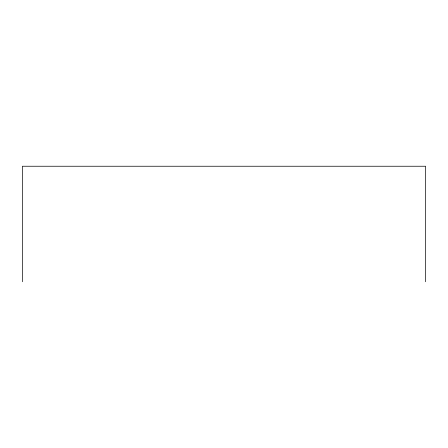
<?xml version="1.0" encoding="UTF-8"?>
<svg xmlns="http://www.w3.org/2000/svg" width="448" height="448" viewBox="0 0 448 448"><rect width="100%" height="100%" fill="white"/><g stroke="black" fill="none" stroke-linecap="round" stroke-linejoin="round"><path stroke-width="0.67" d="M425.6 281.758L425.6 166.242L22.4 166.242L22.4 281.758"/></g></svg>
